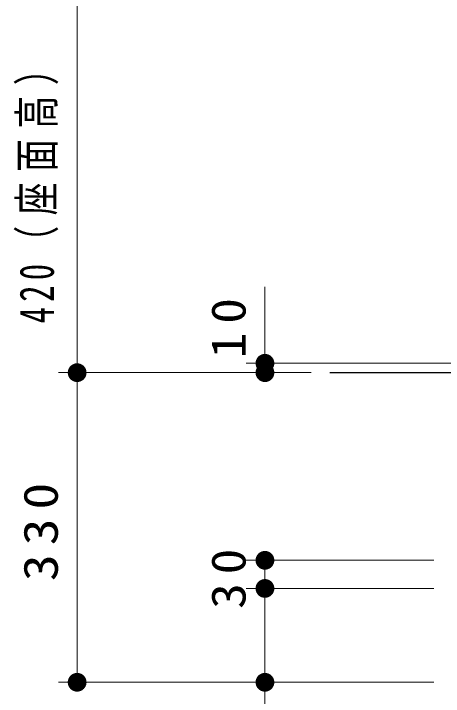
# Model space of a CAD drawing. Units: millimetres on the paper, scale 1:20. Extents: x -365 to 0, y 0 to 257.
# Drawn here: x -142.73 to -119.85, y 87.59 to 123.97 of the extents above; entities that cross this region are included whole.
import ezdxf

# ---------------------------------------------------------------- set-up
doc = ezdxf.new("R2010")
doc.units = ezdxf.units.MM
doc.layers.add('1_20', color=7, linetype='Continuous', lineweight=25)
doc.styles.add('ＭＳ ゴシック', font='')
doc.styles.get('ＭＳ ゴシック').set_extended_font_data('MS Gothic')

# ---------------------------------------------------------------- blocks, each defined once
blk = doc.blocks.new('filled_dot')
at = {"color": 0, "linetype": 'Continuous', "lineweight": -2, "const_width": 1.25}
blk.add_lwpolyline([(-0.625, 0, 1), (0.625, 0, 1)], format="xyb", close=True, dxfattribs=at)

msp = doc.modelspace()

# ---------------------------------------------------------------- linework, layer by layer
at = {"layer": '1_20', "lineweight": 13}
for p, q in [((-139.349, 104.838), (-139.349, 125.838)), ((-129.349, 104.838), (-129.349, 109.413)), ((-117.349, 105.338), (-130.349, 105.338)), ((-126.89, 104.838), (-140.349, 104.838)), ((-131.349, 104.838), (-140.349, 104.838)), ((-139.349, 88.338), (-139.349, 104.838)), ((-126.89, 104.838), (-130.349, 104.838)), ((-120.349, 94.838), (-130.349, 94.838)), ((-129.349, 93.338), (-129.349, 94.838)), ((-120.349, 93.338), (-130.349, 93.338)), ((-129.349, 81.288), (-129.349, 93.338)), ((-120.349, 88.338), (-140.349, 88.338))]:
    msp.add_line(p, q, dxfattribs=at)
at = {"layer": '1_20'}
msp.add_line((-125.89, 104.838), (-116.849, 104.838), dxfattribs=at)

# ---------------------------------------------------------------- block references
at = {"layer": '1_20', "lineweight": 13, "xscale": 0.4, "yscale": 0.4}
for p, rotation in [((-129.349, 105.338), 270), ((-139.349, 104.838), 270), ((-139.349, 104.838), 90), ((-129.349, 104.838), 90), ((-129.349, 94.838), 270), ((-129.349, 93.338), 270), ((-139.349, 88.338), 90), ((-129.349, 88.338), 90)]:
    msp.add_blockref('filled_dot', p, dxfattribs=dict(at, rotation=rotation))

# ---------------------------------------------------------------- texts
at = {"layer": '1_20', "char_height": 1.833, "attachment_point": 8, "rotation": 90, "style": 'ＭＳ ゴシック'}
for s, insert in [('\\T1.32;\\W0.7;420（座面高）', (-140.349, 114.963)), ('\\T1.34;\\W1.1;10', (-130.349, 107.444)), ('\\T1.33;\\W1.15;330', (-140.349, 96.588)), ('\\T1.34;\\W1.1;30', (-130.349, 94.088))]:
    msp.add_mtext(s, dxfattribs=dict(at, insert=insert))

doc.saveas('drawing.dxf')
